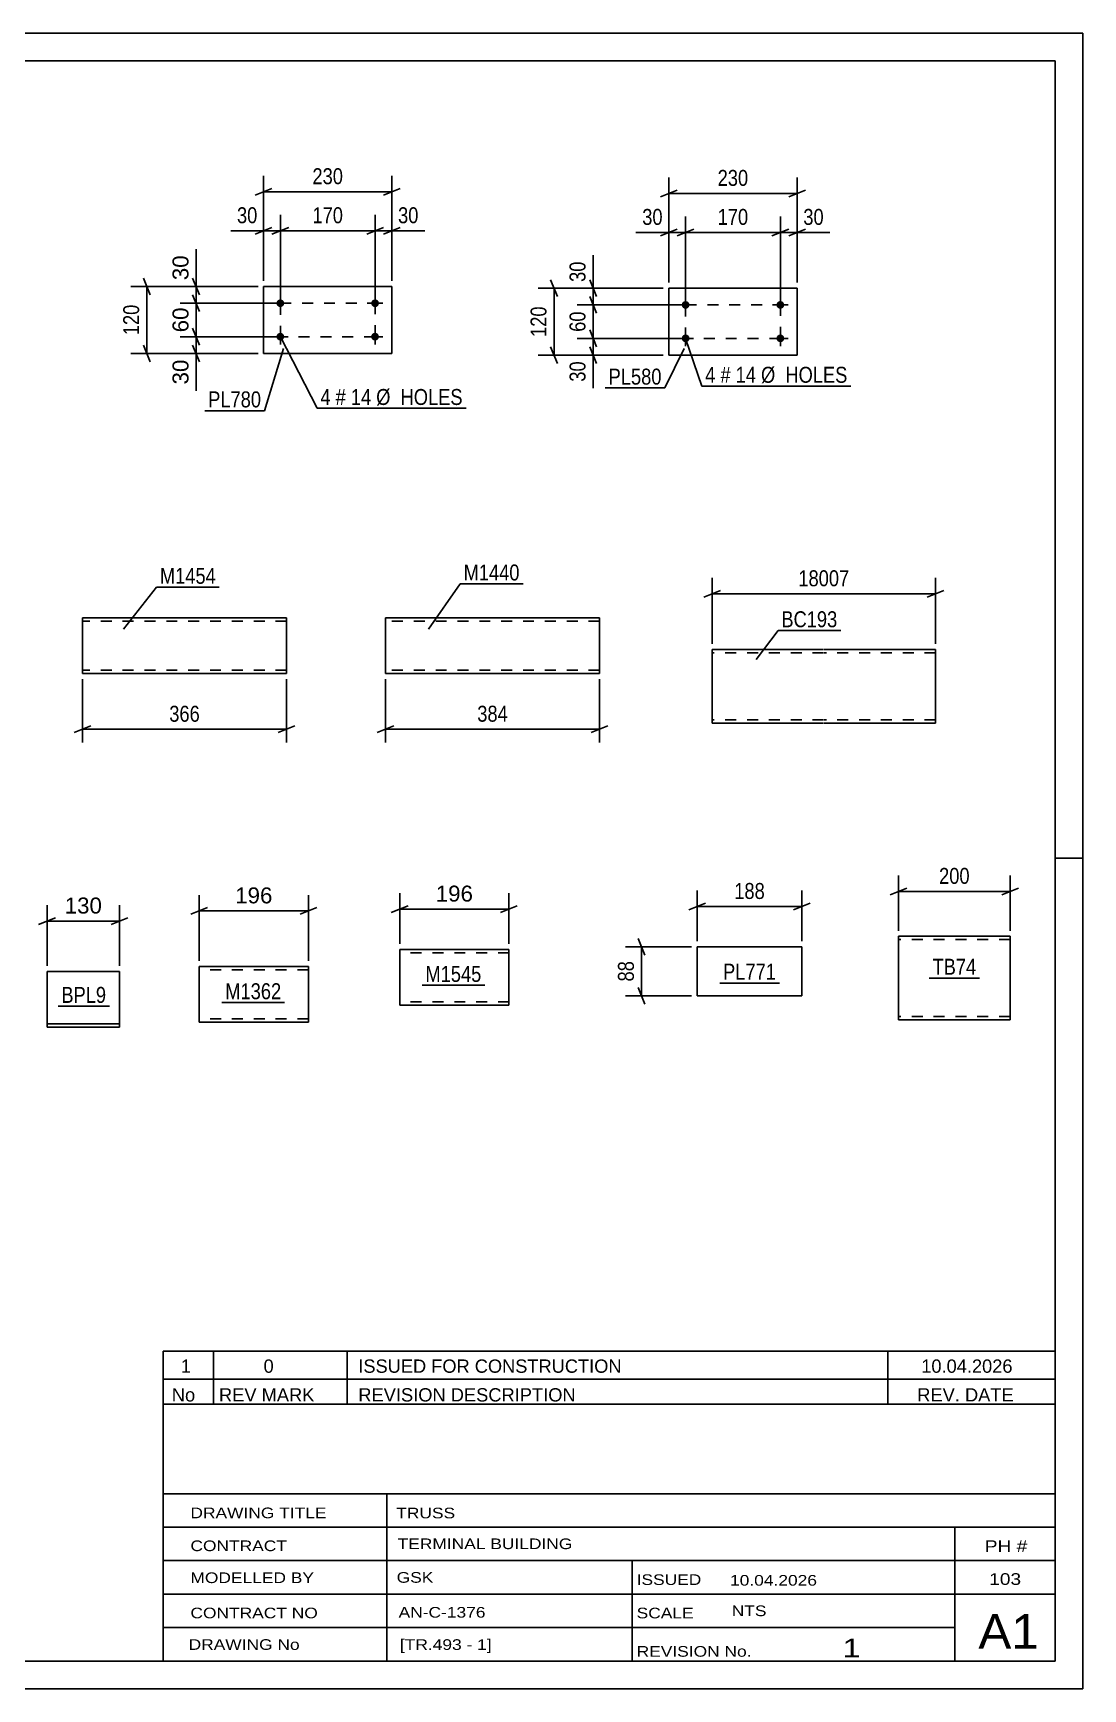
# Model space of a CAD drawing. Header units: millimetres. Extents: x 0 to 420, y 0 to 297.
# Drawn here: x 231.7 to 420, y 0 to 297 of the extents above; entities that cross this region are included whole.
import ezdxf

# ---------------------------------------------------------------- set-up
doc = ezdxf.new("R2010")
doc.units = ezdxf.units.MM
doc.linetypes.add('DXK_LINE_DOT2', pattern=[3.9198, 1.9599, -1.9599])
doc.styles.add('Arial', font='ARIAL.TTF', dxfattribs={"height": 0.2})
doc.styles.add('Arial Narrow', font='ARIALN.TTF', dxfattribs={"height": 0.2})

# ---------------------------------------------------------------- blocks, each defined once
blk = doc.blocks.new('Unknown-203760396-1135')
at = {"color": 5, "linetype": 'Continuous'}
for p, q in [((420, 297), (0, 297)), ((420, 0), (420, 297)), ((415, 292), (5, 292)), ((415, 5), (415, 292)), ((420, 149), (415, 149)), ((5, 5), (415, 5)), ((0, 0), (420, 0))]:
    blk.add_line(p, q, dxfattribs=at)
blk = doc.blocks.new('Part-203760396-2881 - 2876')
at = {"color": 2, "linetype": 'Continuous'}
for p, q in [((386.94, 135), (386.94, 133.8)), ((386.94, 135), (406.94, 135)), ((386.94, 121.2), (386.94, 133.8)), ((406.94, 135), (406.94, 120)), ((386.94, 120.09), (386.94, 121.2)), ((386.94, 120), (386.94, 120.09)), ((406.94, 120), (386.94, 120))]:
    blk.add_line(p, q, dxfattribs=at)
at = {"color": 7, "linetype": 'DXK_LINE_DOT2'}
for p, q in [((406.94, 134.4), (386.94, 134.4)), ((406.94, 134.91), (406.94, 135)), ((386.94, 121.2), (386.94, 120.35)), ((386.94, 120.6), (386.94, 120.64)), ((406.94, 120.6), (386.94, 120.6)), ((406.94, 120.6), (406.94, 120.64))]:
    blk.add_line(p, q, dxfattribs=at)
blk = doc.blocks.new('Part-203760396-2691 - 2677')
at = {"color": 2, "linetype": 'Continuous'}
for p, q in [((261.45, 129.59), (261.45, 128.39)), ((281.05, 129.59), (261.45, 129.59)), ((261.45, 120.34), (261.45, 128.39)), ((281.05, 129.5), (281.05, 129.59)), ((281.05, 129.5), (281.05, 128.39)), ((281.05, 128.39), (281.05, 119.59)), ((261.45, 119.69), (261.45, 120.34)), ((261.45, 119.59), (261.45, 119.69)), ((281.05, 119.59), (261.45, 119.59))]:
    blk.add_line(p, q, dxfattribs=at)
at = {"color": 7, "linetype": 'DXK_LINE_DOT2'}
for p, q in [((281.05, 128.99), (261.45, 128.99)), ((281.05, 129.24), (281.05, 128.39)), ((261.45, 120.34), (261.45, 119.95)), ((261.45, 120.19), (261.45, 120.24)), ((281.05, 120.19), (261.45, 120.19)), ((261.45, 119.59), (261.45, 119.59)), ((281.05, 120.24), (281.05, 120.34)), ((281.05, 120.19), (281.05, 120.24)), ((281.05, 120.19), (281.05, 120.24))]:
    blk.add_line(p, q, dxfattribs=at)
blk = doc.blocks.new('Bolt-203760396-7848 - 7842')
at = {"linetype": 'Continuous'}
for points in [[(348.72, 247.55, -1), (348.72, 248.95, -1)], [(365.72, 247.55, -1), (365.72, 248.95, -1)], [(348.72, 241.55, -1), (348.72, 242.95, -1)], [(365.72, 241.55, -1), (365.72, 242.95, -1)]]:
    blk.add_hatch(color=1, dxfattribs=at).paths.add_polyline_path(points)
at = {"color": 1, "linetype": 'Continuous'}
for p, q in [((348.72, 249.65), (348.72, 246.85)), ((365.72, 249.65), (365.72, 246.85)), ((350.12, 248.25), (347.32, 248.25)), ((367.12, 248.25), (364.32, 248.25)), ((348.72, 243.65), (348.72, 240.85)), ((365.72, 243.65), (365.72, 240.85)), ((350.12, 242.25), (347.32, 242.25)), ((367.12, 242.25), (364.32, 242.25))]:
    blk.add_line(p, q, dxfattribs=at)
blk = doc.blocks.new('Part-203760396-7853 - 7842')
at = {"color": 2, "linetype": 'Continuous'}
for p, q in [((345.72, 239.25), (345.72, 251.25)), ((345.72, 251.25), (368.72, 251.25)), ((368.72, 251.25), (368.72, 239.25)), ((368.72, 239.25), (345.72, 239.25))]:
    blk.add_line(p, q, dxfattribs=at)
blk = doc.blocks.new('Part-203760396-7958 - 7952')
at = {"color": 2, "linetype": 'Continuous'}
for p, q in [((294.88, 190.94), (294.88, 192.14)), ((294.88, 192.14), (333.28, 192.14)), ((294.88, 182.88), (294.88, 190.94)), ((333.28, 192.14), (333.28, 192.05)), ((333.28, 192.05), (333.28, 190.94)), ((333.28, 190.94), (333.28, 182.14)), ((294.88, 182.23), (294.88, 182.88)), ((294.88, 182.14), (294.88, 182.23)), ((333.28, 182.14), (294.88, 182.14))]:
    blk.add_line(p, q, dxfattribs=at)
at = {"color": 7, "linetype": 'DXK_LINE_DOT2'}
for p, q in [((333.28, 191.54), (294.88, 191.54)), ((333.28, 190.94), (333.28, 191.79)), ((294.88, 182.88), (294.88, 182.49)), ((294.88, 182.74), (294.88, 182.78)), ((333.28, 182.74), (294.88, 182.74)), ((333.28, 182.74), (333.28, 182.78))]:
    blk.add_line(p, q, dxfattribs=at)
blk = doc.blocks.new('Part-203760396-8289 - 8283')
at = {"color": 2, "linetype": 'Continuous'}
for p, q in [((277.12, 192.13), (240.52, 192.13)), ((240.52, 192.13), (240.52, 182.22)), ((277.12, 192.13), (277.12, 182.13)), ((240.52, 182.22), (240.52, 182.13)), ((240.52, 182.13), (277.12, 182.13))]:
    blk.add_line(p, q, dxfattribs=at)
at = {"color": 7, "linetype": 'DXK_LINE_DOT2'}
for p, q in [((277.12, 191.53), (240.52, 191.53)), ((277.12, 192.04), (277.12, 192.13)), ((240.52, 182.73), (240.52, 182.77)), ((277.12, 182.73), (240.52, 182.73)), ((277.12, 182.73), (277.12, 182.77))]:
    blk.add_line(p, q, dxfattribs=at)
blk = doc.blocks.new('Part-203760396-1591 - 1577')
at = {"color": 2, "linetype": 'Continuous'}
for p, q in [((350.79, 133.11), (350.79, 124.31)), ((350.79, 133.11), (369.59, 133.11)), ((369.59, 133.11), (369.59, 124.31)), ((350.79, 124.31), (369.59, 124.31))]:
    blk.add_line(p, q, dxfattribs=at)
blk = doc.blocks.new('Part-203760396-1561 - 1547')
at = {"color": 2, "linetype": 'Continuous'}
for p, q in [((234.15, 118.72), (234.15, 128.67)), ((234.15, 128.67), (247.15, 128.67)), ((247.15, 128.67), (247.15, 128.63)), ((247.15, 128.63), (247.15, 118.72)), ((247.15, 119.27), (234.15, 119.27)), ((234.15, 118.67), (234.15, 118.72)), ((234.15, 118.67), (247.15, 118.67)), ((247.15, 118.67), (247.15, 118.72))]:
    blk.add_line(p, q, dxfattribs=at)
at = {"color": 7, "linetype": 'DXK_LINE_DOT2'}
for p, q in [((234.15, 128.12), (234.15, 128.63)), ((234.15, 118.67), (234.15, 118.72)), ((247.15, 118.67), (247.15, 118.72))]:
    blk.add_line(p, q, dxfattribs=at)
blk = doc.blocks.new('Part-203760396-1464 - 1450')
at = {"color": 2, "linetype": 'Continuous'}
for p, q in [((297.42, 132.62), (297.42, 131.42)), ((317.03, 132.62), (297.42, 132.62)), ((297.42, 123.36), (297.42, 131.42)), ((317.03, 132.53), (317.03, 132.62)), ((317.03, 132.53), (317.03, 131.42)), ((317.03, 131.42), (317.03, 122.62)), ((297.42, 122.72), (297.42, 123.36)), ((297.42, 122.62), (297.42, 122.72)), ((317.03, 122.62), (297.42, 122.62))]:
    blk.add_line(p, q, dxfattribs=at)
at = {"color": 7, "linetype": 'DXK_LINE_DOT2'}
for p, q in [((317.03, 132.02), (297.42, 132.02)), ((317.03, 132.27), (317.03, 131.42)), ((297.42, 123.36), (297.42, 122.98)), ((297.42, 123.22), (297.42, 123.27)), ((317.03, 123.22), (297.42, 123.22)), ((297.42, 122.62), (297.42, 122.62)), ((317.03, 123.27), (317.03, 123.36)), ((317.03, 123.22), (317.03, 123.27)), ((317.03, 123.22), (317.03, 123.27))]:
    blk.add_line(p, q, dxfattribs=at)
blk = doc.blocks.new('Part-203760396-1286 - 1270')
at = {"color": 2, "linetype": 'Continuous'}
for p, q in [((273.01, 251.55), (273.01, 239.55)), ((273.01, 251.55), (296.01, 251.55)), ((296.01, 251.55), (296.01, 239.55)), ((273.01, 239.55), (296.01, 239.55))]:
    blk.add_line(p, q, dxfattribs=at)
blk = doc.blocks.new('Bolt-203760396-1319 - 1270')
at = {"linetype": 'Continuous'}
for points in [[(276.01, 247.85, -1), (276.01, 249.25, -1)], [(293.01, 247.85, -1), (293.01, 249.25, -1)], [(276.01, 241.85, -1), (276.01, 243.25, -1)], [(293.01, 241.85, -1), (293.01, 243.25, -1)]]:
    blk.add_hatch(color=1, dxfattribs=at).paths.add_polyline_path(points)
at = {"color": 1, "linetype": 'Continuous'}
for p, q in [((276.01, 247.15), (276.01, 249.95)), ((293.01, 247.15), (293.01, 249.95)), ((277.41, 248.55), (274.61, 248.55)), ((294.41, 248.55), (291.61, 248.55)), ((276.01, 241.15), (276.01, 243.95)), ((293.01, 241.15), (293.01, 243.95)), ((277.41, 242.55), (274.61, 242.55)), ((294.41, 242.55), (291.61, 242.55))]:
    blk.add_line(p, q, dxfattribs=at)
blk = doc.blocks.new('Part-203760396-1247 - 1227')
at = {"color": 2, "linetype": 'Continuous'}
for p, q in [((373.47, 186.43), (353.47, 186.43)), ((353.47, 173.32), (353.47, 186.43)), ((393.57, 186.43), (373.57, 186.43)), ((393.57, 186.43), (393.57, 173.23)), ((353.47, 173.23), (353.47, 173.32)), ((373.47, 173.23), (353.47, 173.23)), ((393.57, 173.23), (373.57, 173.23))]:
    blk.add_line(p, q, dxfattribs=at)
at = {"color": 7, "linetype": 'DXK_LINE_DOT2'}
for p, q in [((373.47, 185.83), (353.47, 185.83)), ((393.57, 185.83), (373.57, 185.83)), ((393.57, 186.34), (393.57, 186.43)), ((353.47, 173.83), (353.47, 173.88)), ((373.47, 173.83), (353.47, 173.83)), ((393.57, 173.83), (373.57, 173.83)), ((393.57, 173.83), (393.57, 173.88))]:
    blk.add_line(p, q, dxfattribs=at)
blk = doc.blocks.new('Rectangle-203760396-7938 - 7842')
at = {"color": 1, "linetype": 'DXK_LINE_DOT2'}
blk.add_lwpolyline([(348.72, 248.25), (365.72, 248.25), (365.72, 242.25), (348.72, 242.25), (348.72, 248.25)], close=True, dxfattribs=at)
blk = doc.blocks.new('Rectangle-203760396-1405 - 1270')
at = {"color": 1, "linetype": 'DXK_LINE_DOT2'}
blk.add_lwpolyline([(276.01, 248.55), (293.01, 248.55), (293.01, 242.55), (276.01, 242.55), (276.01, 248.55)], close=True, dxfattribs=at)
blk = doc.blocks.new('StraightDimension-203760396-2883 - 2876')
at = {"color": 7, "linetype": 'Continuous'}
for p, q in [((386.94, 136), (386.94, 145.9)), ((406.94, 136), (406.94, 145.9)), ((388.44, 143.65), (385.44, 142.45)), ((386.94, 143.05), (406.94, 143.05)), ((405.44, 142.45), (408.44, 143.65))]:
    blk.add_line(p, q, dxfattribs=at)
at = {"color": 0}
blk.add_wipeout([(400.28, 143.8), (400.28, 148), (393.6, 148), (393.6, 143.8)], dxfattribs=at)
at = {"color": 3, "style": 'Arial Narrow'}
blk.add_text('200', height=2.863, dxfattribs=at).set_placement((394.2, 144.4))
blk = doc.blocks.new('StraightDimension-203760396-2693 - 2677')
at = {"color": 7, "linetype": 'Continuous'}
for p, q in [((262.95, 140.15), (259.95, 138.95)), ((261.45, 130.59), (261.45, 142.4)), ((279.55, 138.95), (282.55, 140.15)), ((281.05, 130.59), (281.05, 142.4)), ((261.45, 139.55), (281.05, 139.55))]:
    blk.add_line(p, q, dxfattribs=at)
at = {"color": 0}
blk.add_wipeout([(275.19, 140.3), (275.19, 144.5), (267.31, 144.5), (267.31, 140.3)], dxfattribs=at)
at = {"color": 3, "style": 'Arial'}
blk.add_text('196', height=2.865, dxfattribs=at).set_placement((267.91, 140.9))
blk = doc.blocks.new('StraightDimension-203760396-7928 - 7842')
at = {"color": 7, "linetype": 'Continuous'}
for p, q in [((345.72, 252.25), (345.72, 271.1)), ((368.72, 252.25), (368.72, 271.1)), ((347.22, 268.85), (344.22, 267.65)), ((345.72, 268.25), (368.72, 268.25)), ((367.22, 267.65), (370.22, 268.85))]:
    blk.add_line(p, q, dxfattribs=at)
at = {"color": 0}
blk.add_wipeout([(360.56, 269), (360.56, 273.2), (353.87, 273.2), (353.87, 269)], dxfattribs=at)
at = {"color": 3, "style": 'Arial Narrow'}
blk.add_text('230', height=2.863, dxfattribs=at).set_placement((354.47, 269.6))
blk = doc.blocks.new('StraightDimension-203760396-7876 - 7842')
at = {"color": 7, "linetype": 'Continuous'}
for p, q in [((331.51, 249.75), (332.71, 246.75)), ((347.72, 248.25), (329.26, 248.25)), ((332.11, 242.25), (332.11, 248.25)), ((332.71, 240.75), (331.51, 243.75)), ((347.72, 242.25), (329.26, 242.25))]:
    blk.add_line(p, q, dxfattribs=at)
at = {"color": 0}
blk.add_wipeout([(331.36, 247.67), (327.16, 247.67), (327.16, 242.82), (331.36, 242.82)], dxfattribs=at)
at = {"color": 3, "style": 'Arial Narrow'}
blk.add_text('60', height=2.863, rotation=90.0002, dxfattribs=at).set_placement((330.76, 243.42))
blk = doc.blocks.new('StraightDimension-203760396-7917 - 7842')
at = {"color": 7, "linetype": 'Continuous'}
for p, q in [((344.22, 260.65), (347.22, 261.85)), ((345.72, 252.25), (345.72, 264.1)), ((350.22, 261.85), (347.22, 260.65)), ((348.72, 249.25), (348.72, 264.1)), ((345.72, 261.25), (348.72, 261.25))]:
    blk.add_line(p, q, dxfattribs=at)
at = {"color": 0}
blk.add_wipeout([(345.19, 262), (345.19, 266.2), (340.34, 266.2), (340.34, 262)], dxfattribs=at)
at = {"color": 7, "linetype": 'Continuous'}
blk.add_line((345.72, 261.25), (339.81, 261.25), dxfattribs=at)
blk.add_line((345.72, 261.25), (339.81, 261.25), dxfattribs=at)
at = {"color": 3, "style": 'Arial Narrow'}
blk.add_text('30', height=2.863, dxfattribs=at).set_placement((340.94, 262.6))
blk = doc.blocks.new('StraightDimension-203760396-7855 - 7842')
at = {"color": 7, "linetype": 'Continuous'}
for p, q in [((324.51, 252.75), (325.71, 249.75)), ((344.72, 251.25), (322.26, 251.25)), ((325.11, 239.25), (325.11, 251.25)), ((325.71, 237.75), (324.51, 240.75)), ((344.72, 239.25), (322.26, 239.25))]:
    blk.add_line(p, q, dxfattribs=at)
at = {"color": 0}
blk.add_wipeout([(324.36, 248.59), (320.16, 248.59), (320.16, 241.9), (324.36, 241.9)], dxfattribs=at)
at = {"color": 3, "style": 'Arial Narrow'}
blk.add_text('120', height=2.863, rotation=90.0002, dxfattribs=at).set_placement((323.76, 242.5))
blk = doc.blocks.new('StraightDimension-203760396-7866 - 7842')
at = {"color": 7, "linetype": 'Continuous'}
for p, q in [((331.51, 243.75), (332.71, 240.75)), ((347.72, 242.25), (329.26, 242.25)), ((332.71, 237.75), (331.51, 240.75)), ((332.11, 239.25), (332.11, 242.25)), ((344.72, 239.25), (329.26, 239.25))]:
    blk.add_line(p, q, dxfattribs=at)
at = {"color": 0}
blk.add_wipeout([(331.36, 238.72), (327.16, 238.72), (327.16, 233.87), (331.36, 233.87)], dxfattribs=at)
at = {"color": 7, "linetype": 'Continuous'}
blk.add_line((332.11, 239.25), (332.11, 233.34), dxfattribs=at)
blk.add_line((332.11, 239.25), (332.11, 233.34), dxfattribs=at)
at = {"color": 3, "style": 'Arial Narrow'}
blk.add_text('30', height=2.863, rotation=90.0002, dxfattribs=at).set_placement((330.76, 234.47))
blk = doc.blocks.new('StraightDimension-203760396-7886 - 7842')
at = {"color": 7, "linetype": 'Continuous'}
for p, q in [((331.51, 252.75), (332.71, 249.75)), ((344.72, 251.25), (329.26, 251.25)), ((332.71, 246.75), (331.51, 249.75)), ((332.11, 248.25), (332.11, 251.25)), ((347.72, 248.25), (329.26, 248.25))]:
    blk.add_line(p, q, dxfattribs=at)
at = {"color": 0}
blk.add_wipeout([(331.36, 256.63), (327.16, 256.63), (327.16, 251.77), (331.36, 251.77)], dxfattribs=at)
at = {"color": 7, "linetype": 'Continuous'}
blk.add_line((332.11, 251.25), (332.11, 257.15), dxfattribs=at)
blk.add_line((332.11, 251.25), (332.11, 257.15), dxfattribs=at)
at = {"color": 3, "style": 'Arial Narrow'}
blk.add_text('30', height=2.863, rotation=90.0002, dxfattribs=at).set_placement((330.76, 252.37))
blk = doc.blocks.new('StraightDimension-203760396-7897 - 7842')
at = {"color": 7, "linetype": 'Continuous'}
for p, q in [((364.22, 260.65), (367.22, 261.85)), ((365.72, 249.25), (365.72, 264.1)), ((370.22, 261.85), (367.22, 260.65)), ((368.72, 252.25), (368.72, 264.1)), ((365.72, 261.25), (368.72, 261.25))]:
    blk.add_line(p, q, dxfattribs=at)
at = {"color": 0}
blk.add_wipeout([(374.1, 262), (374.1, 266.2), (369.24, 266.2), (369.24, 262)], dxfattribs=at)
at = {"color": 7, "linetype": 'Continuous'}
blk.add_line((368.72, 261.25), (374.62, 261.25), dxfattribs=at)
blk.add_line((368.72, 261.25), (374.62, 261.25), dxfattribs=at)
at = {"color": 3, "style": 'Arial Narrow'}
blk.add_text('30', height=2.863, dxfattribs=at).set_placement((369.84, 262.6))
blk = doc.blocks.new('StraightDimension-203760396-7907 - 7842')
at = {"color": 7, "linetype": 'Continuous'}
for p, q in [((350.22, 261.85), (347.22, 260.65)), ((348.72, 249.25), (348.72, 264.1)), ((364.22, 260.65), (367.22, 261.85)), ((365.72, 249.25), (365.72, 264.1)), ((348.72, 261.25), (365.72, 261.25))]:
    blk.add_line(p, q, dxfattribs=at)
at = {"color": 0}
blk.add_wipeout([(360.56, 262), (360.56, 266.2), (353.87, 266.2), (353.87, 262)], dxfattribs=at)
at = {"color": 3, "style": 'Arial Narrow'}
blk.add_text('170', height=2.863, dxfattribs=at).set_placement((354.47, 262.6))
blk = doc.blocks.new('StraightDimension-203760396-7960 - 7952')
at = {"color": 7, "linetype": 'Continuous'}
for p, q in [((294.88, 181.14), (294.88, 169.74)), ((333.28, 181.14), (333.28, 169.74)), ((296.38, 172.74), (293.38, 171.54)), ((331.78, 171.54), (334.78, 172.74)), ((294.88, 172.14), (333.28, 172.14))]:
    blk.add_line(p, q, dxfattribs=at)
at = {"color": 0}
blk.add_wipeout([(317.42, 172.89), (317.42, 177.09), (310.74, 177.09), (310.74, 172.89)], dxfattribs=at)
at = {"color": 3, "style": 'Arial Narrow'}
blk.add_text('384', height=2.863, dxfattribs=at).set_placement((311.34, 173.49))
blk = doc.blocks.new('StraightDimension-203760396-8291 - 8283')
at = {"color": 7, "linetype": 'Continuous'}
for p, q in [((240.52, 181.13), (240.52, 169.73)), ((277.12, 181.13), (277.12, 169.73)), ((242.02, 172.73), (239.02, 171.53)), ((275.62, 171.53), (278.62, 172.73)), ((240.52, 172.13), (277.12, 172.13))]:
    blk.add_line(p, q, dxfattribs=at)
at = {"color": 0}
blk.add_wipeout([(262.16, 172.88), (262.16, 177.08), (255.48, 177.08), (255.48, 172.88)], dxfattribs=at)
at = {"color": 3, "style": 'Arial Narrow'}
blk.add_text('366', height=2.863, dxfattribs=at).set_placement((256.08, 173.48))
blk = doc.blocks.new('StraightDimension-203760396-1593 - 1577')
at = {"color": 7, "linetype": 'Continuous'}
for p, q in [((350.79, 134.11), (350.79, 143.19)), ((369.59, 134.11), (369.59, 143.19)), ((352.29, 140.94), (349.29, 139.74)), ((350.79, 140.34), (369.59, 140.34)), ((368.09, 139.74), (371.09, 140.94))]:
    blk.add_line(p, q, dxfattribs=at)
at = {"color": 0}
blk.add_wipeout([(363.53, 141.09), (363.53, 145.29), (356.85, 145.29), (356.85, 141.09)], dxfattribs=at)
at = {"color": 3, "style": 'Arial Narrow'}
blk.add_text('188', height=2.863, dxfattribs=at).set_placement((357.45, 141.69))
blk = doc.blocks.new('StraightDimension-203760396-1604 - 1577')
at = {"color": 7, "linetype": 'Continuous'}
for p, q in [((340.19, 134.61), (341.39, 131.61)), ((349.79, 133.11), (337.94, 133.11)), ((340.79, 124.31), (340.79, 133.11)), ((341.39, 122.81), (340.19, 125.81)), ((349.79, 124.31), (337.94, 124.31))]:
    blk.add_line(p, q, dxfattribs=at)
at = {"color": 0}
blk.add_wipeout([(340.04, 131.14), (335.84, 131.14), (335.84, 126.29), (340.04, 126.29)], dxfattribs=at)
at = {"color": 3, "style": 'Arial Narrow'}
blk.add_text('88', height=2.863, rotation=90.0002, dxfattribs=at).set_placement((339.44, 126.89))
blk = doc.blocks.new('StraightDimension-203760396-1563 - 1547')
at = {"color": 7, "linetype": 'Continuous'}
for p, q in [((234.15, 129.67), (234.15, 140.58)), ((247.15, 129.67), (247.15, 140.58)), ((235.65, 138.33), (232.65, 137.13)), ((234.15, 137.73), (247.15, 137.73)), ((245.65, 137.13), (248.65, 138.33))]:
    blk.add_line(p, q, dxfattribs=at)
at = {"color": 0}
blk.add_wipeout([(244.59, 138.48), (244.59, 142.68), (236.72, 142.68), (236.72, 138.48)], dxfattribs=at)
at = {"color": 3, "style": 'Arial'}
blk.add_text('130', height=2.865, dxfattribs=at).set_placement((237.32, 139.08))
blk = doc.blocks.new('StraightDimension-203760396-1466 - 1450')
at = {"color": 7, "linetype": 'Continuous'}
for p, q in [((297.42, 133.62), (297.42, 142.72)), ((317.03, 133.62), (317.03, 142.72)), ((298.92, 140.47), (295.92, 139.27)), ((297.42, 139.87), (317.03, 139.87)), ((315.53, 139.27), (318.53, 140.47))]:
    blk.add_line(p, q, dxfattribs=at)
at = {"color": 0}
blk.add_wipeout([(311.16, 140.62), (311.16, 144.82), (303.29, 144.82), (303.29, 140.62)], dxfattribs=at)
at = {"color": 3, "style": 'Arial'}
blk.add_text('196', height=2.865, dxfattribs=at).set_placement((303.89, 141.22))
blk = doc.blocks.new('StraightDimension-203760396-1343 - 1270')
at = {"color": 7, "linetype": 'Continuous'}
for p, q in [((276.01, 249.55), (276.01, 264.4)), ((293.01, 249.55), (293.01, 264.4)), ((277.51, 262.15), (274.51, 260.95)), ((276.01, 261.55), (293.01, 261.55)), ((291.51, 260.95), (294.51, 262.15))]:
    blk.add_line(p, q, dxfattribs=at)
at = {"color": 0}
blk.add_wipeout([(287.85, 262.3), (287.85, 266.5), (281.17, 266.5), (281.17, 262.3)], dxfattribs=at)
at = {"color": 3, "style": 'Arial Narrow'}
blk.add_text('170', height=2.863, dxfattribs=at).set_placement((281.77, 262.9))
blk = doc.blocks.new('StraightDimension-203760396-1385 - 1270')
at = {"color": 7, "linetype": 'Continuous'}
for p, q in [((260.28, 250.05), (261.48, 247.05)), ((275.01, 248.55), (258.03, 248.55)), ((260.88, 242.55), (260.88, 248.55)), ((261.48, 241.05), (260.28, 244.05)), ((275.01, 242.55), (258.03, 242.55))]:
    blk.add_line(p, q, dxfattribs=at)
at = {"color": 0}
blk.add_wipeout([(260.13, 248.38), (255.93, 248.38), (255.93, 242.73), (260.13, 242.73)], dxfattribs=at)
at = {"color": 3, "style": 'Arial'}
blk.add_text('60', height=2.865, rotation=90.0002, dxfattribs=at).set_placement((259.53, 243.33))
blk = doc.blocks.new('StraightDimension-203760396-1321 - 1270')
at = {"color": 7, "linetype": 'Continuous'}
for p, q in [((273.01, 252.55), (273.01, 271.4)), ((296.01, 252.55), (296.01, 271.4)), ((274.51, 269.15), (271.51, 267.95)), ((273.01, 268.55), (296.01, 268.55)), ((294.51, 267.95), (297.51, 269.15))]:
    blk.add_line(p, q, dxfattribs=at)
at = {"color": 0}
blk.add_wipeout([(287.85, 269.3), (287.85, 273.5), (281.17, 273.5), (281.17, 269.3)], dxfattribs=at)
at = {"color": 3, "style": 'Arial Narrow'}
blk.add_text('230', height=2.863, dxfattribs=at).set_placement((281.77, 269.9))
blk = doc.blocks.new('StraightDimension-203760396-1332 - 1270')
at = {"color": 7, "linetype": 'Continuous'}
for p, q in [((293.01, 249.55), (293.01, 264.4)), ((296.01, 252.55), (296.01, 264.4)), ((291.51, 260.95), (294.51, 262.15)), ((293.01, 261.55), (296.01, 261.55)), ((297.51, 262.15), (294.51, 260.95))]:
    blk.add_line(p, q, dxfattribs=at)
at = {"color": 0}
blk.add_wipeout([(301.39, 262.3), (301.39, 266.5), (296.53, 266.5), (296.53, 262.3)], dxfattribs=at)
at = {"color": 7, "linetype": 'Continuous'}
blk.add_line((296.01, 261.55), (301.91, 261.55), dxfattribs=at)
blk.add_line((296.01, 261.55), (301.91, 261.55), dxfattribs=at)
at = {"color": 3, "style": 'Arial Narrow'}
blk.add_text('30', height=2.863, dxfattribs=at).set_placement((297.13, 262.9))
blk = doc.blocks.new('StraightDimension-203760396-1353 - 1270')
at = {"color": 7, "linetype": 'Continuous'}
for p, q in [((273.01, 252.55), (273.01, 264.4)), ((276.01, 249.55), (276.01, 264.4)), ((271.51, 260.95), (274.51, 262.15)), ((273.01, 261.55), (276.01, 261.55)), ((277.51, 262.15), (274.51, 260.95))]:
    blk.add_line(p, q, dxfattribs=at)
at = {"color": 0}
blk.add_wipeout([(272.48, 262.3), (272.48, 266.5), (267.63, 266.5), (267.63, 262.3)], dxfattribs=at)
at = {"color": 7, "linetype": 'Continuous'}
blk.add_line((273.01, 261.55), (267.1, 261.55), dxfattribs=at)
blk.add_line((273.01, 261.55), (267.1, 261.55), dxfattribs=at)
at = {"color": 3, "style": 'Arial Narrow'}
blk.add_text('30', height=2.863, dxfattribs=at).set_placement((268.23, 262.9))
blk = doc.blocks.new('StraightDimension-203760396-1364 - 1270')
at = {"color": 7, "linetype": 'Continuous'}
for p, q in [((251.43, 253.05), (252.63, 250.05)), ((272.01, 251.55), (249.18, 251.55)), ((252.03, 239.55), (252.03, 251.55)), ((252.63, 238.05), (251.43, 241.05)), ((272.01, 239.55), (249.18, 239.55))]:
    blk.add_line(p, q, dxfattribs=at)
at = {"color": 0}
blk.add_wipeout([(251.28, 248.9), (247.08, 248.9), (247.08, 242.21), (251.28, 242.21)], dxfattribs=at)
at = {"color": 3, "style": 'Arial Narrow'}
blk.add_text('120', height=2.863, rotation=90.0002, dxfattribs=at).set_placement((250.68, 242.81))
blk = doc.blocks.new('StraightDimension-203760396-1375 - 1270')
at = {"color": 7, "linetype": 'Continuous'}
for p, q in [((260.28, 244.05), (261.48, 241.05)), ((275.01, 242.55), (258.03, 242.55)), ((261.48, 238.05), (260.28, 241.05)), ((260.88, 239.55), (260.88, 242.55)), ((272.01, 239.55), (258.03, 239.55))]:
    blk.add_line(p, q, dxfattribs=at)
at = {"color": 0}
blk.add_wipeout([(260.13, 239.03), (255.93, 239.03), (255.93, 233.38), (260.13, 233.38)], dxfattribs=at)
at = {"color": 7, "linetype": 'Continuous'}
blk.add_line((260.88, 239.55), (260.88, 232.86), dxfattribs=at)
blk.add_line((260.88, 239.55), (260.88, 232.86), dxfattribs=at)
at = {"color": 3, "style": 'Arial'}
blk.add_text('30', height=2.865, rotation=90.0002, dxfattribs=at).set_placement((259.53, 233.98))
blk = doc.blocks.new('StraightDimension-203760396-1395 - 1270')
at = {"color": 7, "linetype": 'Continuous'}
for p, q in [((260.28, 253.05), (261.48, 250.05)), ((272.01, 251.55), (258.03, 251.55)), ((261.48, 247.05), (260.28, 250.05)), ((260.88, 248.55), (260.88, 251.55)), ((275.01, 248.55), (258.03, 248.55))]:
    blk.add_line(p, q, dxfattribs=at)
at = {"color": 0}
blk.add_wipeout([(260.13, 257.73), (255.93, 257.73), (255.93, 252.08), (260.13, 252.08)], dxfattribs=at)
at = {"color": 7, "linetype": 'Continuous'}
blk.add_line((260.88, 251.55), (260.88, 258.25), dxfattribs=at)
blk.add_line((260.88, 251.55), (260.88, 258.25), dxfattribs=at)
at = {"color": 3, "style": 'Arial'}
blk.add_text('30', height=2.865, rotation=90.0002, dxfattribs=at).set_placement((259.53, 252.68))
blk = doc.blocks.new('StraightDimension-203760396-1251 - 1227')
at = {"color": 7, "linetype": 'Continuous'}
for p, q in [((353.47, 187.43), (353.47, 199.28)), ((393.57, 187.43), (393.57, 199.28)), ((354.97, 197.03), (351.97, 195.83)), ((353.47, 196.43), (393.57, 196.43)), ((392.07, 195.83), (395.07, 197.03))]:
    blk.add_line(p, q, dxfattribs=at)
at = {"color": 0}
blk.add_wipeout([(378.69, 197.18), (378.69, 201.38), (368.35, 201.38), (368.35, 197.18)], dxfattribs=at)
at = {"color": 3, "style": 'Arial Narrow'}
blk.add_text('18007', height=2.863, dxfattribs=at).set_placement((368.95, 197.78))
blk = doc.blocks.new('Unknown-203760396-12693')
at = {"color": 7, "linetype": 'Continuous'}
for p, q in [((255, 51.05), (255, 5)), ((255, 51.05), (415, 51.05)), ((415, 51), (415, 5)), ((255, 35), (415, 35)), ((295.14, 35), (295.14, 5)), ((255, 29), (415, 29)), ((397, 5.05), (397, 29.05)), ((255, 23), (415, 23)), ((339.14, 23), (339.14, 5)), ((255, 17), (415, 17)), ((255, 11), (397, 11)), ((255, 5), (415, 5))]:
    blk.add_line(p, q, dxfattribs=at)
at = {"color": 7, "style": 'Arial Narrow'}
for s, height, width, p in [('DRAWING TITLE', 1.9089, 1.425378, (259.88, 30.61)), ('TRUSS ', 1.909, 1.425378, (296.81, 30.59)), ('TERMINAL BUILDING', 1.9089, 1.425378, (297.06, 25.07)), ('CONTRACT', 1.909, 1.425378, (259.88, 24.71)), ('MODELLED BY', 1.9089, 1.425378, (259.88, 18.98)), ('GSK', 1.909, 1.425378, (296.88, 19.04)), ('ISSUED', 1.909, 1.425378, (339.94, 18.64)), ('10.04.2026', 1.909, 1.425378, (356.69, 18.52)), ('CONTRACT NO', 1.9089, 1.425378, (259.88, 12.66)), ('AN-C-1376', 1.909, 1.425378, (297.23, 12.78)), ('SCALE', 1.909, 1.425378, (339.94, 12.65)), ('A1', 6.204, 1.25, (401.24, 7.2)), ('DRAWING No', 1.909, 1.425378, (259.56, 7)), ('[TR.493 - 1]', 1.9089, 1.425378, (297.46, 6.99)), ('1', 3.34, 1.5, (376.91, 5.68)), ('REVISION No.', 1.9089, 1.425378, (339.94, 5.77))]:
    blk.add_text(s, height=height, dxfattribs=dict(at, width=width)).set_placement(p)
at = {"color": 7, "linetype": 'Continuous', "style": 'Arial Narrow'}
for s, height, width, p in [('PH #', 2.1, 1.42538, (402.4, 24.55)), ('103', 2.1, 1.42538, (403.19, 18.65)), ('NTS', 1.909, 1.425378, (357, 13.05))]:
    blk.add_text(s, height=height, dxfattribs=dict(at, width=width)).set_placement(p)
blk = doc.blocks.new('Unknown-203760396-12694')
at = {"color": 7, "linetype": 'Continuous'}
for p, q in [((255, 60.55), (415, 60.55)), ((415, 60.55), (255, 60.55)), ((255, 60.55), (255, 55.55)), ((264, 60.55), (264, 55.55)), ((288, 60.55), (288, 55.55)), ((385, 60.55), (385, 55.55)), ((415, 60.55), (415, 55.55)), ((255, 55.55), (415, 55.55)), ((255, 55.55), (255, 51.05)), ((255, 55.55), (415, 55.55)), ((264, 55.55), (264, 51.05)), ((288, 55.55), (288, 51.05)), ((385, 55.55), (385, 51.05)), ((415, 55.55), (415, 51.05)), ((415, 51.05), (255, 51.05))]:
    blk.add_line(p, q, dxfattribs=at)
at = {"color": 7, "linetype": 'Continuous', "style": 'Arial Narrow'}
for s, height, width, p in [('1', 2.39, 1.196471, (258.16, 56.7)), ('0', 2.39, 1.196471, (273, 56.7)), ('ISSUED FOR CONSTRUCTION', 2.3861, 1.196471, (290, 56.7)), ('10.04.2026', 2.386, 1.196471, (391, 56.7)), ('No', 2.386, 1.2, (256.54, 51.55)), ('REV MARK', 2.386, 1.2, (265, 51.55)), ('REVISION DESCRIPTION', 2.3861, 1.2, (290, 51.55)), ('REV. DATE', 2.386, 1.2, (390.28, 51.55))]:
    blk.add_text(s, height=height, dxfattribs=dict(at, width=width)).set_placement(p)
blk = doc.blocks.new('Mark-203760396-2879 - 2876')
at = {"color": 0}
blk.add_wipeout([(400.87, 128.1), (400.87, 131.1), (393.02, 131.1), (393.02, 128.1)], dxfattribs=at)
blk.add_wipeout([(400.87, 128.1), (400.87, 131.1), (393.02, 131.1), (393.02, 128.1)], dxfattribs=at)
at = {"color": 30, "linetype": 'Continuous'}
blk.add_line((392.42, 127.5), (401.47, 127.5), dxfattribs=at)
at = {"color": 3, "style": 'Arial Narrow'}
blk.add_text('TB74', height=2.863, dxfattribs=at).set_placement((393.02, 128.1))
blk = doc.blocks.new('Mark-203760396-2689 - 2677')
at = {"color": 0}
blk.add_wipeout([(276.18, 123.71), (276.18, 126.71), (266.13, 126.71), (266.13, 123.71)], dxfattribs=at)
blk.add_wipeout([(276.18, 123.71), (276.18, 126.71), (266.13, 126.71), (266.13, 123.71)], dxfattribs=at)
at = {"color": 30, "linetype": 'Continuous'}
blk.add_line((265.53, 123.11), (276.78, 123.11), dxfattribs=at)
at = {"color": 3, "style": 'Arial Narrow'}
blk.add_text('M1362', height=2.863, dxfattribs=at).set_placement((266.13, 123.71))
blk = doc.blocks.new('Mark-203760396-7844 - 7842')
at = {"color": 0}
blk.add_wipeout([(354.07, 234.28), (354.07, 237.28), (352.24, 237.28), (352.24, 234.28)], dxfattribs=at)
blk.add_wipeout([(354.07, 234.28), (354.07, 237.28), (352.24, 237.28), (352.24, 234.28)], dxfattribs=at)
at = {"color": 7, "linetype": 'Continuous'}
blk.add_line((348.72, 242.25), (351.64, 233.68), dxfattribs=at)
at = {"color": 0}
blk.add_wipeout([(356.79, 234.28), (356.79, 237.28), (354.97, 237.28), (354.97, 234.28)], dxfattribs=at)
blk.add_wipeout([(356.79, 234.28), (356.79, 237.28), (354.97, 237.28), (354.97, 234.28)], dxfattribs=at)
at = {"color": 3, "style": 'Arial Narrow'}
blk.add_text('4', height=2.86, dxfattribs=at).set_placement((352.24, 234.28))
at = {"color": 0}
blk.add_wipeout([(361.35, 234.28), (361.35, 237.28), (357.69, 237.28), (357.69, 234.28)], dxfattribs=at)
blk.add_wipeout([(361.35, 234.28), (361.35, 237.28), (357.69, 237.28), (357.69, 234.28)], dxfattribs=at)
at = {"color": 3, "style": 'Arial Narrow'}
blk.add_text('#', height=2.86, dxfattribs=at).set_placement((354.97, 234.28))
at = {"color": 0}
blk.add_wipeout([(377.78, 234.28), (377.78, 237.28), (362.25, 237.28), (362.25, 234.28)], dxfattribs=at)
blk.add_wipeout([(377.78, 234.28), (377.78, 237.28), (362.25, 237.28), (362.25, 234.28)], dxfattribs=at)
at = {"color": 7, "linetype": 'Continuous'}
blk.add_line((351.64, 233.68), (378.38, 233.68), dxfattribs=at)
at = {"color": 3, "style": 'Arial Narrow'}
for s, p in [('14', (357.69, 234.28)), ('Ø  HOLES', (362.25, 234.28))]:
    blk.add_text(s, height=2.863, dxfattribs=at).set_placement(p)
blk = doc.blocks.new('Mark-203760396-7849 - 7842')
at = {"color": 0}
blk.add_wipeout([(344.42, 233.95), (344.42, 236.95), (334.91, 236.95), (334.91, 233.95)], dxfattribs=at)
blk.add_wipeout([(344.42, 233.95), (344.42, 236.95), (334.91, 236.95), (334.91, 233.95)], dxfattribs=at)
at = {"color": 30, "linetype": 'Continuous'}
for p in [(348.44, 240.41), (334.31, 233.35)]:
    blk.add_line(p, (345.02, 233.35), dxfattribs=at)
at = {"color": 3, "style": 'Arial Narrow'}
blk.add_text('PL580', height=2.863, dxfattribs=at).set_placement((334.91, 233.95))
blk = doc.blocks.new('Mark-203760396-7954 - 7952')
at = {"color": 0}
blk.add_wipeout([(318.95, 198.82), (318.95, 201.82), (308.89, 201.82), (308.89, 198.82)], dxfattribs=at)
blk.add_wipeout([(318.95, 198.82), (318.95, 201.82), (308.89, 201.82), (308.89, 198.82)], dxfattribs=at)
at = {"color": 30, "linetype": 'Continuous'}
for p, q in [((302.59, 190.11), (308.29, 198.22)), ((308.29, 198.22), (319.55, 198.22))]:
    blk.add_line(p, q, dxfattribs=at)
at = {"color": 3, "style": 'Arial Narrow'}
blk.add_text('M1440', height=2.863, dxfattribs=at).set_placement((308.89, 198.82))
blk = doc.blocks.new('Mark-203760396-8285 - 8283')
at = {"color": 0}
blk.add_wipeout([(264.45, 198.22), (264.45, 201.22), (254.4, 201.22), (254.4, 198.22)], dxfattribs=at)
blk.add_wipeout([(264.45, 198.22), (264.45, 201.22), (254.4, 201.22), (254.4, 198.22)], dxfattribs=at)
at = {"color": 30, "linetype": 'Continuous'}
for p, q in [((247.87, 190.1), (253.8, 197.62)), ((253.8, 197.62), (265.05, 197.62))]:
    blk.add_line(p, q, dxfattribs=at)
at = {"color": 3, "style": 'Arial Narrow'}
blk.add_text('M1454', height=2.863, dxfattribs=at).set_placement((254.4, 198.22))
blk = doc.blocks.new('Mark-203760396-1589 - 1577')
at = {"color": 0}
blk.add_wipeout([(364.94, 127.21), (364.94, 130.21), (355.44, 130.21), (355.44, 127.21)], dxfattribs=at)
blk.add_wipeout([(364.94, 127.21), (364.94, 130.21), (355.44, 130.21), (355.44, 127.21)], dxfattribs=at)
at = {"color": 30, "linetype": 'Continuous'}
blk.add_line((354.84, 126.61), (365.54, 126.61), dxfattribs=at)
at = {"color": 3, "style": 'Arial Narrow'}
blk.add_text('PL771', height=2.863, dxfattribs=at).set_placement((355.44, 127.21))
blk = doc.blocks.new('Mark-203760396-1559 - 1547')
at = {"color": 0}
blk.add_wipeout([(244.75, 123.05), (244.75, 126.05), (236.72, 126.05), (236.72, 123.05)], dxfattribs=at)
blk.add_wipeout([(244.75, 123.05), (244.75, 126.05), (236.72, 126.05), (236.72, 123.05)], dxfattribs=at)
at = {"color": 30, "linetype": 'Continuous'}
blk.add_line((236.12, 122.45), (245.35, 122.45), dxfattribs=at)
at = {"color": 3, "style": 'Arial Narrow'}
blk.add_text('BPL9', height=2.863, dxfattribs=at).set_placement((236.72, 123.05))
blk = doc.blocks.new('Mark-203760396-1462 - 1450')
at = {"color": 0}
blk.add_wipeout([(312.1, 126.81), (312.1, 129.81), (302.04, 129.81), (302.04, 126.81)], dxfattribs=at)
blk.add_wipeout([(312.1, 126.81), (312.1, 129.81), (302.04, 129.81), (302.04, 126.81)], dxfattribs=at)
at = {"color": 30, "linetype": 'Continuous'}
blk.add_line((301.44, 126.21), (312.7, 126.21), dxfattribs=at)
at = {"color": 3, "style": 'Arial Narrow'}
blk.add_text('M1545', height=2.863, dxfattribs=at).set_placement((302.04, 126.81))
blk = doc.blocks.new('Mark-203760396-1315 - 1270')
at = {"color": 0}
blk.add_wipeout([(285.03, 230.3), (285.03, 233.3), (283.2, 233.3), (283.2, 230.3)], dxfattribs=at)
blk.add_wipeout([(285.03, 230.3), (285.03, 233.3), (283.2, 233.3), (283.2, 230.3)], dxfattribs=at)
at = {"color": 7, "linetype": 'Continuous'}
blk.add_line((276.01, 242.55), (282.6, 229.7), dxfattribs=at)
at = {"color": 0}
blk.add_wipeout([(287.76, 230.3), (287.76, 233.3), (285.93, 233.3), (285.93, 230.3)], dxfattribs=at)
blk.add_wipeout([(287.76, 230.3), (287.76, 233.3), (285.93, 233.3), (285.93, 230.3)], dxfattribs=at)
at = {"color": 3, "style": 'Arial Narrow'}
blk.add_text('4', height=2.86, dxfattribs=at).set_placement((283.2, 230.3))
at = {"color": 0}
blk.add_wipeout([(292.31, 230.3), (292.31, 233.3), (288.66, 233.3), (288.66, 230.3)], dxfattribs=at)
blk.add_wipeout([(292.31, 230.3), (292.31, 233.3), (288.66, 233.3), (288.66, 230.3)], dxfattribs=at)
at = {"color": 3, "style": 'Arial Narrow'}
blk.add_text('#', height=2.86, dxfattribs=at).set_placement((285.93, 230.3))
at = {"color": 0}
blk.add_wipeout([(308.74, 230.3), (308.74, 233.3), (293.21, 233.3), (293.21, 230.3)], dxfattribs=at)
blk.add_wipeout([(308.74, 230.3), (308.74, 233.3), (293.21, 233.3), (293.21, 230.3)], dxfattribs=at)
at = {"color": 7, "linetype": 'Continuous'}
blk.add_line((282.6, 229.7), (309.34, 229.7), dxfattribs=at)
at = {"color": 3, "style": 'Arial Narrow'}
for s, p in [('14', (288.66, 230.3)), ('Ø  HOLES', (293.21, 230.3))]:
    blk.add_text(s, height=2.863, dxfattribs=at).set_placement(p)
blk = doc.blocks.new('Mark-203760396-1282 - 1270')
at = {"color": 0}
blk.add_wipeout([(272.57, 229.87), (272.57, 232.87), (263.06, 232.87), (263.06, 229.87)], dxfattribs=at)
blk.add_wipeout([(272.57, 229.87), (272.57, 232.87), (263.06, 232.87), (263.06, 229.87)], dxfattribs=at)
at = {"color": 30, "linetype": 'Continuous'}
for p in [(276.58, 240.44), (262.46, 229.27)]:
    blk.add_line(p, (273.17, 229.27), dxfattribs=at)
at = {"color": 3, "style": 'Arial Narrow'}
blk.add_text('PL780', height=2.863, dxfattribs=at).set_placement((263.06, 229.87))
blk = doc.blocks.new('Mark-203760396-1242 - 1227')
at = {"color": 0}
blk.add_wipeout([(375.95, 190.43), (375.95, 193.43), (365.9, 193.43), (365.9, 190.43)], dxfattribs=at)
blk.add_wipeout([(375.95, 190.43), (375.95, 193.43), (365.9, 193.43), (365.9, 190.43)], dxfattribs=at)
at = {"color": 30, "linetype": 'Continuous'}
for p, q in [((361.36, 184.62), (365.3, 189.83)), ((365.3, 189.83), (376.55, 189.83))]:
    blk.add_line(p, q, dxfattribs=at)
at = {"color": 3, "style": 'Arial Narrow'}
blk.add_text('BC193', height=2.863, dxfattribs=at).set_placement((365.9, 190.43))

msp = doc.modelspace()

# ---------------------------------------------------------------- block references
for name in ['Unknown-203760396-1135', 'Part-203760396-1286 - 1270', 'Bolt-203760396-1319 - 1270', 'Part-203760396-7853 - 7842', 'Bolt-203760396-7848 - 7842', 'Rectangle-203760396-1405 - 1270', 'Rectangle-203760396-7938 - 7842', 'Part-203760396-8289 - 8283', 'Part-203760396-7958 - 7952', 'Part-203760396-1247 - 1227', 'Part-203760396-2881 - 2876', 'Part-203760396-1464 - 1450', 'Part-203760396-1591 - 1577', 'Part-203760396-1561 - 1547', 'Part-203760396-2691 - 2677', 'Unknown-203760396-12694', 'Unknown-203760396-12693']:
    msp.add_blockref(name, (0, 0))

# ---------------------------------------------------------------- next in the draw order: block references
for name in ['StraightDimension-203760396-7928 - 7842', 'StraightDimension-203760396-1343 - 1270', 'StraightDimension-203760396-7876 - 7842', 'Mark-203760396-8285 - 8283', 'Mark-203760396-7954 - 7952', 'StraightDimension-203760396-1251 - 1227', 'StraightDimension-203760396-8291 - 8283', 'StraightDimension-203760396-7960 - 7952', 'StraightDimension-203760396-2883 - 2876', 'StraightDimension-203760396-1563 - 1547', 'StraightDimension-203760396-2693 - 2677', 'StraightDimension-203760396-1466 - 1450', 'StraightDimension-203760396-1593 - 1577', 'Mark-203760396-2879 - 2876', 'Mark-203760396-1462 - 1450', 'Mark-203760396-1589 - 1577', 'Mark-203760396-1559 - 1547', 'Mark-203760396-2689 - 2677']:
    msp.add_blockref(name, (0, 0))

# ---------------------------------------------------------------- next in the draw order: block references
for name in ['StraightDimension-203760396-1321 - 1270', 'StraightDimension-203760396-7917 - 7842', 'StraightDimension-203760396-7897 - 7842', 'StraightDimension-203760396-1385 - 1270', 'Mark-203760396-1242 - 1227', 'StraightDimension-203760396-1604 - 1577']:
    msp.add_blockref(name, (0, 0))

# ---------------------------------------------------------------- next in the draw order: block references
for name in ['StraightDimension-203760396-1353 - 1270', 'StraightDimension-203760396-1332 - 1270', 'StraightDimension-203760396-7855 - 7842']:
    msp.add_blockref(name, (0, 0))

# ---------------------------------------------------------------- next in the draw order: block references
for name in ['StraightDimension-203760396-7886 - 7842', 'StraightDimension-203760396-1364 - 1270', 'StraightDimension-203760396-7866 - 7842']:
    msp.add_blockref(name, (0, 0))

# ---------------------------------------------------------------- next in the draw order: block references
for name in ['StraightDimension-203760396-7907 - 7842', 'StraightDimension-203760396-1395 - 1270', 'StraightDimension-203760396-1375 - 1270', 'Mark-203760396-7844 - 7842']:
    msp.add_blockref(name, (0, 0))

# ---------------------------------------------------------------- next in the draw order: block references
for name in ['Mark-203760396-1315 - 1270', 'Mark-203760396-7849 - 7842']:
    msp.add_blockref(name, (0, 0))

# ---------------------------------------------------------------- next in the draw order: block references
msp.add_blockref('Mark-203760396-1282 - 1270', (0, 0))

doc.saveas('drawing.dxf')
